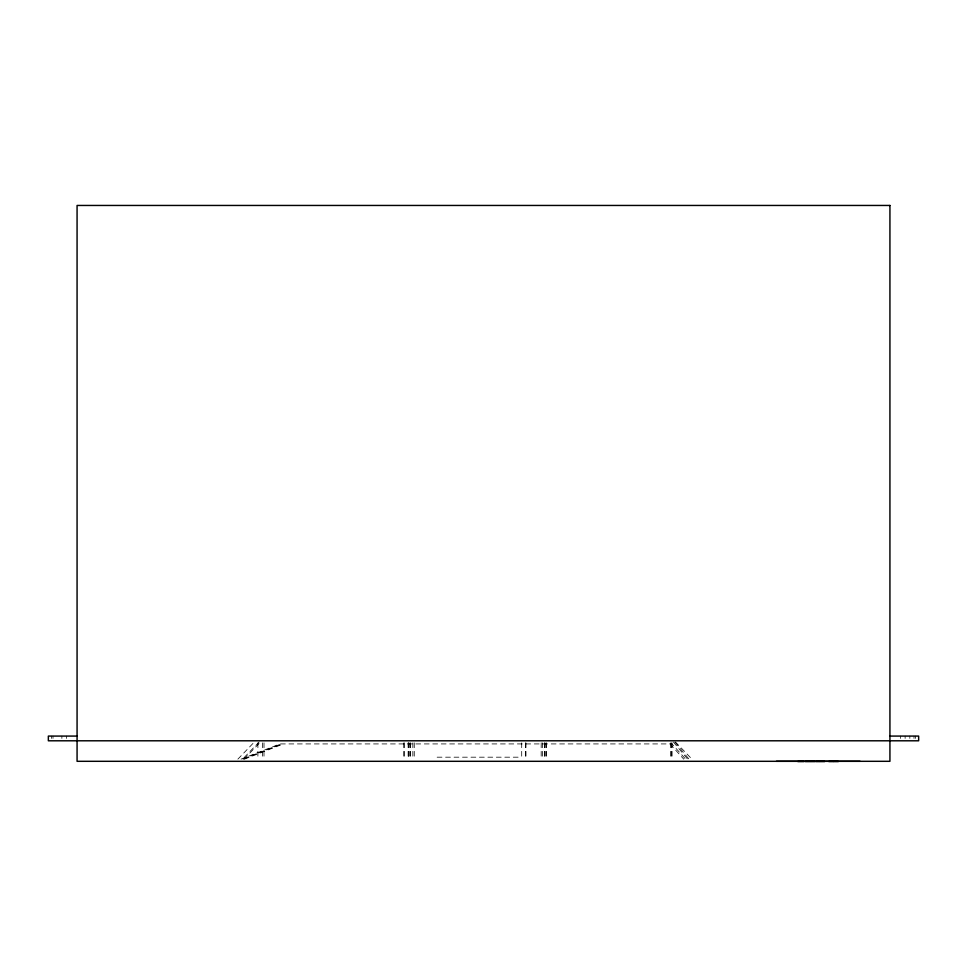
<?xml version="1.0" encoding="UTF-8"?>
<svg xmlns="http://www.w3.org/2000/svg" width="967" height="967" viewBox="0 0 967 967"><rect width="100%" height="100%" fill="white"/><g stroke="black" fill="none" stroke-linecap="round" stroke-linejoin="round"><path stroke-width="0.73" stroke-dasharray="4.83 3.63" d="M237.882 759.143L254.49 741.87M259.204 741.87L242.596 759.143L281.53 743.925M243.986 759.143L260.594 741.87M241.061 759.131L279.983 743.925L671.968 743.925L685.627 759.131M242.971 759.131L281.893 743.925M244.518 759.131L283.44 743.925M437.132 757.185L520.609 757.185M675.341 741.87L691.949 759.143M670.071 743.925L683.729 759.131M674.857 742.027L688.915 759.035M673.455 742.027L687.513 759.035M915.398 736.08L915.398 738.437M913.996 736.08L913.996 738.437M909.838 736.08L909.838 738.437M905.124 736.08L905.124 738.437M900.41 736.08L900.41 738.437M671.932 742.874L671.932 758.479M671.787 742.874L671.787 758.479M670.385 742.874L670.385 758.479M546.198 742.874L546.198 758.479M546.029 742.874L546.029 758.479M544.796 742.874L544.796 758.479M544.626 742.874L544.626 758.479M542.584 742.874L542.584 758.479M541.182 742.874L541.182 758.479M525.891 742.874L525.891 758.479M525.71 742.874L525.71 758.479M521.697 742.874L521.697 758.479M414.251 742.874L414.251 758.479M412.849 742.874L412.849 758.479M410.238 742.874L410.238 758.479M410.044 742.874L410.044 758.479M408.836 742.874L408.836 758.479M408.654 742.874L408.654 758.479M408.134 742.874L408.134 758.479M404.133 742.874L404.133 758.479M403.94 742.874L403.94 758.479M264.003 742.874L264.003 758.479M262.613 742.874L262.613 758.479M257.899 742.874L257.899 758.479M66.59 736.08L66.59 738.437M61.876 736.08L61.876 738.437M53.004 736.08L53.004 738.437M51.602 736.08L51.602 738.437"/><path stroke-width="1.45" d="M77.07 736.08L48.35 736.08L48.35 740.795L918.65 740.795L918.65 736.08L889.93 736.08M797.799 761.549L804.097 761.549M805.318 761.549L810.6 761.549M811.047 761.549L814.951 761.549M815.725 761.549L819.194 761.549M819.617 761.549L824.718 761.549M828.767 761.549L833.445 761.549M833.747 761.549L838.401 761.549M860.05 761.307L776.392 761.307M889.93 205.451L77.07 205.451L77.07 761.307L889.93 761.307L889.93 205.451"/></g></svg>
